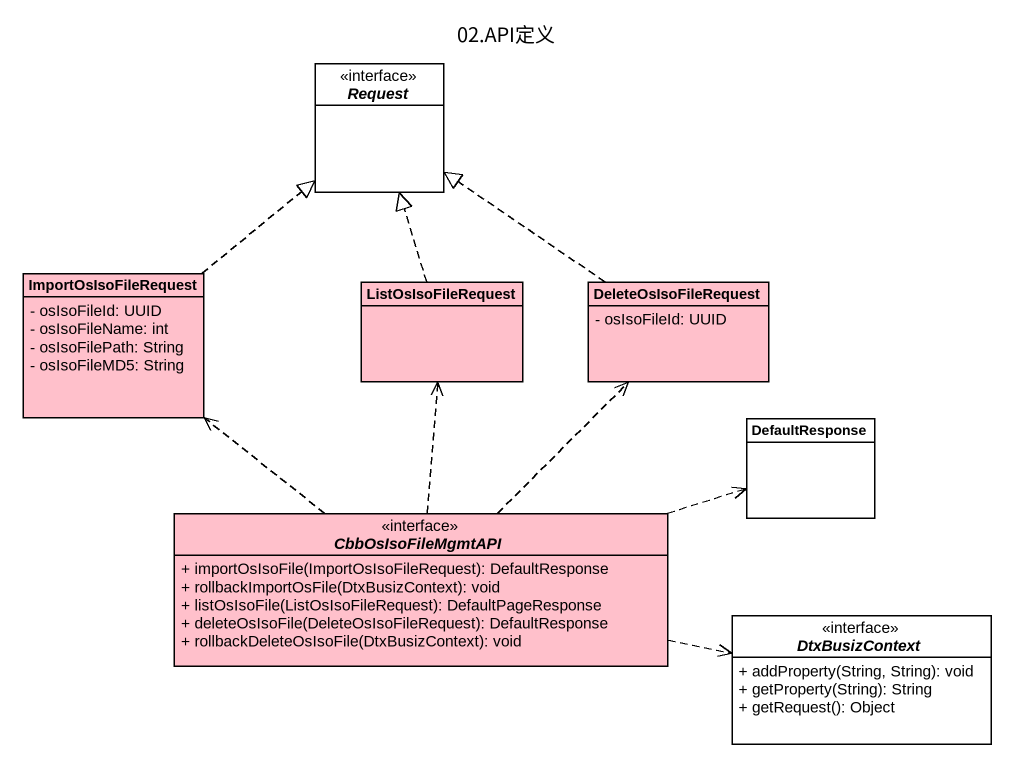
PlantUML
@startuml
title 02.API定义
hide circle
hide empty members
skinparam classAttributeIconSize 0
interface Request <<interface>> #FFFFFF
class ImportOsIsoFileRequest #FFC0CB {
  - osIsoFileId: UUID
  - osIsoFileName: int
  - osIsoFilePath: String
  - osIsoFileMD5: String
}
class ListOsIsoFileRequest #FFC0CB
class DeleteOsIsoFileRequest #FFC0CB {
  - osIsoFileId: UUID
}
class DefaultResponse #FFFFFF
interface CbbOsIsoFileMgmtAPI <<interface>> #FFC0CB {
  + importOsIsoFile(ImportOsIsoFileRequest): DefaultResponse
  + rollbackImportOsFile(DtxBusizContext): void
  + listOsIsoFile(ListOsIsoFileRequest): DefaultPageResponse
  + deleteOsIsoFile(DeleteOsIsoFileRequest): DefaultResponse
  + rollbackDeleteOsIsoFile(DtxBusizContext): void
}
interface DtxBusizContext <<interface>> #FFFFFF {
  + addProperty(String, String): void
  + getProperty(String): String
  + getRequest(): Object
}
ImportOsIsoFileRequest .up.|> Request
ListOsIsoFileRequest .up.|> Request
DeleteOsIsoFileRequest .up.|> Request
CbbOsIsoFileMgmtAPI .up.> ImportOsIsoFileRequest
CbbOsIsoFileMgmtAPI .up.> ListOsIsoFileRequest
CbbOsIsoFileMgmtAPI .up.> DeleteOsIsoFileRequest
CbbOsIsoFileMgmtAPI .right.> DefaultResponse
CbbOsIsoFileMgmtAPI .right.> DtxBusizContext
@enduml
